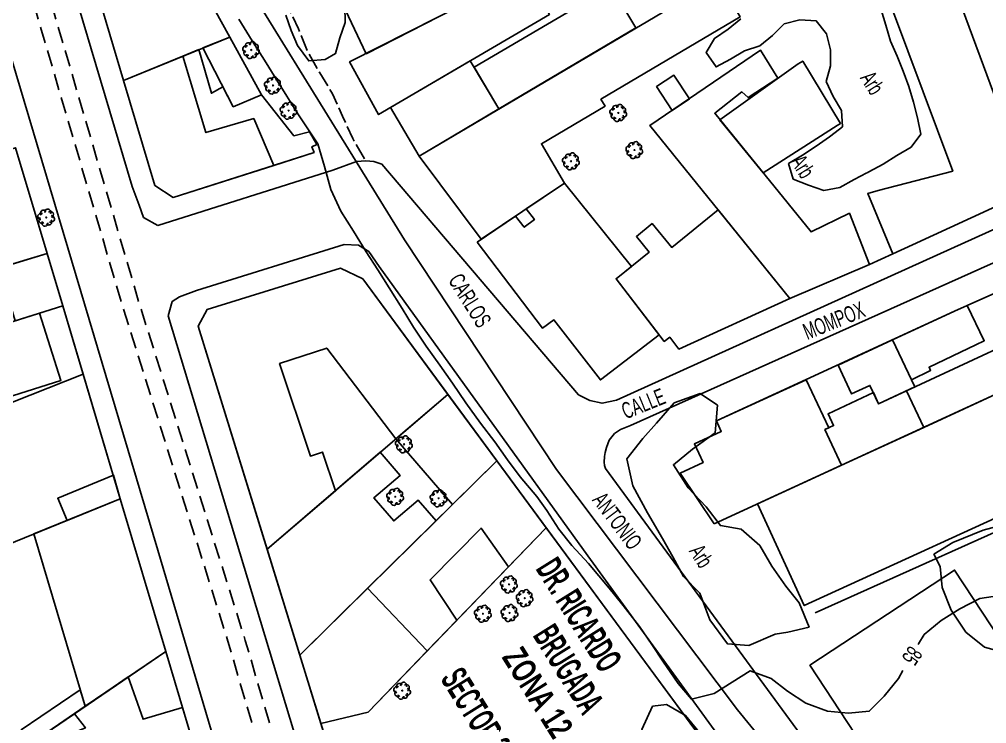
# Model space of a CAD drawing. Header units: millimetres. Extents: x 438774 to 440085, y 7202522 to 7203572.
# Drawn here: x 438891.7 to 439010.1, y 7203375.9 to 7203462.1 of the extents above; entities that cross this region are included whole.
import ezdxf

# ---------------------------------------------------------------- set-up
doc = ezdxf.new("R2010")
doc.units = ezdxf.units.MM
for name, pattern in [('00', [10, 0, -10]), ('06', [3, 2, -1]), ('17', [2.5, 2, -0.5])]:
    doc.linetypes.add(name, pattern=pattern)
for name, color, linetype in [('0211', 255, 'Continuous'), ('0212', 7, 'Continuous'), ('0220', 7, 'Continuous'), ('0222', 7, 'Continuous'), ('0505', 1, 'Continuous'), ('0506', 1, 'Continuous'), ('0603', 1, 'Continuous'), ('0611', 30, 'Continuous'), ('0612', 7, 'Continuous'), ('0623', 30, 'Continuous'), ('0625', 7, 'Continuous'), ('0626', 7, 'Continuous'), ('0703', 6, 'Continuous'), ('0705', 242, 'Continuous'), ('0707', 7, 'Continuous'), ('0801', 10, 'Continuous'), ('0803', 160, 'Continuous'), ('0821', 10, 'Continuous'), ('1005', 3, 'Continuous'), ('1006', 3, 'Continuous'), ('1007', 3, 'Continuous'), ('curso de agua', 4, 'Continuous')]:
    doc.layers.add(name, color=color, linetype=linetype)
doc.styles.add('02', font='swissc.ttf')
doc.styles.add('03', font='swisscb.ttf')
doc.styles.add('04', font='swisscb.ttf')
doc.styles.get("Standard").update_dxf_attribs({"font": 'Arial.ttf'})
doc.linetypes.add('03', pattern='A,5,0,["I",Standard,S=2,R=0,X=0,Y=-1],0.1', length=5.1)

# ---------------------------------------------------------------- blocks, each defined once
blk = doc.blocks.new('09')
for p, q in [((-0.04, 0.01), (0.04, 0.01)), ((-0.02, 0.03), (0.02, 0.03)), ((0, 0.05), (0, 0.05)), ((-0.04, -0.01), (0.04, -0.01)), ((-0.02, -0.03), (0.02, -0.03))]:
    blk.add_line(p, q)
for points in [[(-0.61, 0.39), (-0.76, 0.34), (-0.88, 0.27), (-0.97, 0.13), (-1, 0), (-0.96, -0.15), (-0.88, -0.26), (-0.83, -0.31), (-0.73, -0.36), (-0.58, -0.38)], [(-0.12, 0.67), (-0.2, 0.77), (-0.32, 0.84), (-0.46, 0.87), (-0.62, 0.83), (-0.74, 0.77), (-0.81, 0.63), (-0.83, 0.49), (-0.83, 0.42), (-0.79, 0.32), (-0.69, 0.22), (-0.62, 0.16)], [(-0.41, 0.6), (-0.39, 0.72), (-0.35, 0.82), (-0.3, 0.88), (-0.18, 0.96), (-0.03, 1), (0.1, 0.96), (0.24, 0.87), (0.31, 0.75), (0.36, 0.62), (0.37, 0.55)], [(0.11, 0.66), (0.19, 0.71), (0.31, 0.78), (0.42, 0.81), (0.49, 0.81), (0.63, 0.78), (0.76, 0.7), (0.82, 0.58), (0.84, 0.41), (0.81, 0.28), (0.75, 0.16), (0.69, 0.06)], [(0.67, -0.42), (0.8, -0.38), (0.91, -0.29), (0.99, -0.14), (1.01, -0.01), (0.95, 0.14), (0.86, 0.24), (0.8, 0.29), (0.7, 0.32), (0.56, 0.34)], [(-0.14, -0.69), (-0.19, -0.75), (-0.3, -0.83), (-0.4, -0.87), (-0.48, -0.87), (-0.61, -0.83), (-0.74, -0.75), (-0.8, -0.63), (-0.83, -0.47), (-0.79, -0.33), (-0.7, -0.18), (-0.64, -0.12)], [(-0.38, -0.63), (-0.34, -0.76), (-0.26, -0.88), (-0.13, -0.97), (0.01, -1.01), (0.15, -0.97), (0.27, -0.88), (0.32, -0.83), (0.36, -0.73), (0.38, -0.57)], [(0.15, -0.7), (0.32, -0.83), (0.46, -0.87), (0.62, -0.85), (0.74, -0.79), (0.83, -0.66), (0.86, -0.52), (0.86, -0.45), (0.83, -0.34), (0.74, -0.24), (0.67, -0.18)]]:
    blk.add_lwpolyline(points)
blk.add_lwpolyline([(0, -0.05), (-0.05, 0), (0, 0.05), (0.05, 0)], close=True)

msp = doc.modelspace()

# ---------------------------------------------------------------- linework, layer by layer
at = {"layer": '0211', "linetype": '06', "flags": 128}
msp.add_lwpolyline([(438859.81, 7203556.96), (438864.48, 7203547.19), (438870.17, 7203535.26), (438878.94, 7203509.2), (438885.21, 7203491.37), (438891.82, 7203469.71), (438904.26, 7203427.29), (438917.25, 7203385.95), (438925.92, 7203356.29), (438936.62, 7203319.77)], dxfattribs=at)
at = {"layer": '0505', "linetype": 'Continuous', "elevation": 85, "flags": 128}
for points in [[(438999.8, 7203382.36), (438999.27, 7203381.38), (438997.53, 7203379.23), (438995.71, 7203377.39), (438993.18, 7203377.14), (438990.61, 7203377.41), (438987.96, 7203378.37), (438985.7, 7203379.86), (438983.72, 7203381.4), (438981.15, 7203382.34), (438978.93, 7203380.96), (438976.72, 7203379.58), (438973.97, 7203378.87), (438972.32, 7203380.77), (438970.53, 7203383.41), (438969.1, 7203385.56), (438967.59, 7203387.75), (438965.61, 7203390.33), (438963.88, 7203392.47), (438961.37, 7203395.46), (438959.33, 7203397.68), (438957.75, 7203399.7), (438956.26, 7203401.96), (438955.05, 7203403.67), (438952.99, 7203406.09), (438951.47, 7203408.18), (438949.92, 7203410.36), (438948.14, 7203412.65), (438946.36, 7203415.13), (438944.72, 7203417.54), (438943.16, 7203419.78), (438941.52, 7203422.08), (438939.97, 7203424.43), (438938.55, 7203426.69), (438936.96, 7203429.23), (438935.59, 7203431.42), (438934.18, 7203433.65), (438932.61, 7203436.16), (438931.08, 7203438.6), (438929.82, 7203441.28), (438929.05, 7203444.09), (438928.24, 7203446.86), (438925.9, 7203450.42), (438924.45, 7203452.7), (438923.11, 7203454.86), (438921.71, 7203457.1), (438920.23, 7203459.48), (438918.59, 7203462.14)], [(439027.1, 7203376.89), (439026.31, 7203378.11), (439024.2, 7203380.75), (439022.86, 7203382.88), (439021.48, 7203385.09), (439019.88, 7203387.63), (439017.72, 7203389.89), (439015.3, 7203391.48), (439012.79, 7203391.71), (439009.23, 7203391.19), (439006.81, 7203389.91), (439004.52, 7203388.48), (439002.43, 7203386.78), (439001.74, 7203385.66)]]:
    msp.add_lwpolyline(points, dxfattribs=at)
at = {"layer": '0505', "linetype": '00', "elevation": 85, "flags": 128}
msp.add_lwpolyline([(439001.74, 7203385.66), (439000.56, 7203383.74), (438999.8, 7203382.36)], dxfattribs=at)
at = {"layer": '0603', "linetype": 'Continuous', "flags": 128}
for points in [[(438906.91, 7203437.83), (438906.38, 7203439.37), (438905.55, 7203441.65), (438888.42, 7203499.09), (438883.46, 7203509.95)], [(438932.35, 7203317.08), (438908.67, 7203397.13), (438878.65, 7203497.93), (438877.3, 7203501.23), (438875.93, 7203504)], [(438940.79, 7203322.4), (438925.35, 7203374.77), (438909.95, 7203425.82)]]:
    msp.add_lwpolyline(points, dxfattribs=at)
at = {"layer": '0611', "linetype": 'Continuous', "flags": 128}
for points in [[(439002.28, 7203432.47), (439053.13, 7203455.49), (439106.41, 7203479.41), (439151.16, 7203499.45), (439201.35, 7203522.05), (439239.77, 7203538.57), (439263.28, 7203549.71), (439274.14, 7203556.96)], [(439004.28, 7203429.3), (439042.23, 7203446.31), (439113.45, 7203478.19), (439182.47, 7203508.71), (439248.69, 7203537.66)], [(438930.09, 7203443.64), (438932.98, 7203444.68), (438934.1, 7203444.76), (438935.08, 7203444.7), (438936.09, 7203444.36), (438960.14, 7203416.13), (438961.52, 7203415.42), (438963.03, 7203415.09), (438964.77, 7203415.49), (439002.28, 7203432.47)], [(438930.09, 7203443.64), (438908.66, 7203436.85)], [(438908.66, 7203436.85), (438906.91, 7203437.83)], [(438909.95, 7203425.82), (438910.41, 7203427.55), (438911.33, 7203428.12), (438913.41, 7203428.89), (438931.47, 7203434.52), (438933.22, 7203434.44), (438934.47, 7203433.69), (438935.75, 7203431.84), (438961.27, 7203396.42), (438976.75, 7203375.1), (438991.98, 7203354.73)], [(439004.28, 7203429.3), (438966.5, 7203412.36), (438965.28, 7203411.87), (438964.53, 7203411.39), (438963.87, 7203410.59), (438963.57, 7203409.68), (438963.41, 7203409.08), (438963.32, 7203408.56), (438963.28, 7203407.9), (438963.31, 7203407.49), (438963.43, 7203407.12), (438998.72, 7203358.97)]]:
    msp.add_lwpolyline(points, dxfattribs=at)
at = {"layer": '0623', "linetype": '17', "flags": 128}
msp.add_lwpolyline([(438933.95, 7203445.03), (438932.52, 7203447.52), (438931.28, 7203450.24), (438930.05, 7203452.99), (438928.48, 7203455.55), (438927.01, 7203458.15), (438925.88, 7203460.94), (438924.59, 7203463.65), (438923.33, 7203466.36), (438921.92, 7203469.02), (438920.63, 7203471.72), (438919.87, 7203474.62), (438919.32, 7203477.57), (438918.76, 7203480.52), (438918.67, 7203483.52), (438918.76, 7203486.52), (438918.75, 7203489.52), (438918.4, 7203492.5), (438917.9, 7203495.45), (438916.73, 7203498.23), (438914.9, 7203500.59), (438912.58, 7203502.49), (438910.16, 7203504.27), (438907.75, 7203506.05), (438905.24, 7203507.69), (438903.27, 7203509.97), (438901.67, 7203512.5), (438900.12, 7203515.14), (438899.17, 7203518.95), (438898.42, 7203522.13), (438897.84, 7203524.91), (438897.32, 7203526.79), (438895.99, 7203529.47), (438895.44, 7203532.42), (438895.07, 7203535.4), (438894.85, 7203538.39), (438896.21, 7203541.07), (438897.92, 7203543.53), (438898.6, 7203546.45), (438898.29, 7203549.44), (438897.38, 7203552.3), (438896.17, 7203555.04)], dxfattribs=at)
at = {"layer": '0625', "linetype": '03', "flags": 128}
msp.add_lwpolyline([(438996.11, 7203357.33), (438979.61, 7203377.56), (438957.44, 7203406.97), (438938.85, 7203435.12), (438911.64, 7203479.23), (438908.69, 7203483.53), (438903.22, 7203492.45), (438898.42, 7203499.53), (438892.43, 7203506.96), (438885.09, 7203516.71), (438876.89, 7203526.94), (438868.33, 7203536.55), (438859.51, 7203544.6), (438851.03, 7203552.09), (438845.79, 7203556.96)], dxfattribs=at)
at = {"layer": '0703', "linetype": 'Continuous', "flags": 128}
for points in [[(438891.26, 7203446.38), (438895.12, 7203433.45), (438897.03, 7203427.03), (438899.53, 7203418.68), (438904.08, 7203403.41), (438909.64, 7203384.72), (438918.65, 7203354.41), (438920.12, 7203349.47), (438922.15, 7203342.68), (438925.01, 7203333.04), (438929.02, 7203319.56), (438930.18, 7203315.7)], [(438952.27, 7203329.65), (438942.88, 7203329.68), (438936.82, 7203349.3), (438928.61, 7203375.89), (438926.03, 7203384.25), (438922.03, 7203397.22), (438913.6, 7203424.52), (438914.71, 7203426.59), (438931.02, 7203431.63), (438933.75, 7203430.34), (438944.16, 7203416.19), (438950.15, 7203408.06), (438956.18, 7203399.85), (438974.98, 7203374.32), (438981.26, 7203365.78), (438987.25, 7203357.64), (438990.22, 7203353.61)]]:
    msp.add_lwpolyline(points, dxfattribs=at)
at = {"layer": '0705', "linetype": 'Continuous', "flags": 128}
for points in [[(438826.45, 7203413.91), (438823.57, 7203421.45), (438835.74, 7203428.47), (438835.2, 7203430.07), (438838.06, 7203430.19), (438891.26, 7203446.38), (438895.12, 7203433.45), (438826.91, 7203412.71), (438826.47, 7203413.87)], [(438826.88, 7203412.7), (438826.91, 7203412.71), (438895.12, 7203433.45), (438897.03, 7203427.03), (438899.53, 7203418.68), (438849.78, 7203398.93), (438845.6, 7203404.65), (438843.26, 7203407.79), (438829.69, 7203404.71)], [(438922.03, 7203397.22), (438944.16, 7203416.19), (438933.75, 7203430.34), (438931.02, 7203431.63), (438914.71, 7203426.59), (438913.6, 7203424.52)], [(438849.78, 7203398.93), (438899.53, 7203418.68), (438904.08, 7203403.41), (438862.31, 7203386.37)], [(438944.16, 7203416.19), (438950.15, 7203408.06), (438934.33, 7203392.44), (438926.03, 7203384.25), (438922.03, 7203397.22)], [(438950.15, 7203408.06), (438956.18, 7203399.85), (438941.63, 7203384.77), (438934.33, 7203392.44)], [(438845.31, 7203379.44), (438862.31, 7203386.37), (438904.08, 7203403.41), (438909.64, 7203384.72), (438877.5, 7203362.77), (438881.95, 7203354.7), (438879.23, 7203352.79), (438858.84, 7203353.28), (438848.6, 7203371.06), (438849.78, 7203371.75), (438845.88, 7203378.48)], [(438956.18, 7203399.85), (438974.98, 7203374.32), (438950.72, 7203358.41), (438936.82, 7203349.3), (438928.61, 7203375.89), (438934.4, 7203377.27), (438941.63, 7203384.77)], [(438934.33, 7203392.44), (438941.63, 7203384.77), (438934.4, 7203377.27), (438928.61, 7203375.89), (438926.03, 7203384.25)], [(438909.64, 7203384.72), (438918.65, 7203354.41), (438920.12, 7203349.47), (438893.76, 7203341.22), (438895.91, 7203334.67), (438922.15, 7203342.68), (438925.01, 7203333.04), (438907.19, 7203319.7), (438903.59, 7203317.01), (438895.75, 7203330.34), (438893.61, 7203333.96), (438890.02, 7203340.06), (438887.65, 7203344.35), (438881.9, 7203354.78), (438877.5, 7203362.77)]]:
    msp.add_lwpolyline(points, close=True, dxfattribs=at)
at = {"layer": '0707', "linetype": 'Continuous', "flags": 128}
for points in [[(438921.35, 7203452.85), (438917.46, 7203459.93), (438912.13, 7203469.64), (438909.2, 7203474.99), (438897.44, 7203496.39), (438892.72, 7203494.23), (438899.46, 7203471.56), (438901.13, 7203465.91), (438904.48, 7203454.63), (438908.31, 7203441.76), (438910.56, 7203440.31), (438927.78, 7203445.8)], [(438904.48, 7203454.63), (438917.46, 7203459.93)], [(439073.49, 7203456.42), (439007.7, 7203427.07), (439006.14, 7203426.36)], [(438891.26, 7203446.38), (438895.12, 7203433.45), (438897.03, 7203427.03), (438904.08, 7203403.41), (438909.64, 7203384.72), (438918.65, 7203354.41), (438922.15, 7203342.68), (438925.01, 7203333.04), (438929.02, 7203319.56), (438930.18, 7203315.7)], [(438895.12, 7203433.45), (438845.67, 7203418.35)], [(438998.6, 7203433.41), (438995.74, 7203432.1)], [(438990.22, 7203353.61), (438933.75, 7203430.34), (438931.02, 7203431.63), (438914.71, 7203426.59), (438913.6, 7203424.52), (438942.88, 7203329.68), (438952.27, 7203329.65)], [(438897.03, 7203427.03), (438857.1, 7203414.4), (438860.92, 7203408.84)], [(439006.14, 7203426.36), (438977.09, 7203412.97)], [(438976.72, 7203400.33), (439012.24, 7203416.69)], [(438944.16, 7203416.19), (438922.03, 7203397.22)], [(438926.03, 7203384.25), (438950.15, 7203408.06)], [(438989.08, 7203389.42), (439020.53, 7203403.57)], [(438845.31, 7203379.44), (438904.08, 7203403.41)], [(438956.18, 7203399.85), (438934.4, 7203377.27), (438928.61, 7203375.89)], [(438890.02, 7203340.06), (438887.65, 7203344.35), (438877.5, 7203362.77), (438909.64, 7203384.72)]]:
    msp.add_lwpolyline(points, dxfattribs=at)
at = {"layer": '0801', "linetype": 'Continuous', "flags": 128}
for points in [[(438996.81, 7203441.14), (439005.92, 7203443.52), (438996.8, 7203468.02), (438987.77, 7203464.68), (438988.53, 7203472.17), (438996.45, 7203475.33), (438995.28, 7203478.08), (439006.12, 7203484.28), (439006.64, 7203471.72), (439004.41, 7203470.67), (439015.34, 7203441.1), (439001, 7203434.51)], [(438998.56, 7203422.86), (439006.14, 7203426.36)], [(439006.14, 7203426.36), (439007.7, 7203427.07), (439009.77, 7203422.75), (439008.73, 7203422.25)], [(439008.73, 7203422.25), (439003.02, 7203419.51), (439003.21, 7203419.11), (439000.86, 7203417.98), (438998.56, 7203422.86)], [(439009.56, 7203420.94), (439013.07, 7203422.56), (439015.17, 7203418.04), (439012.24, 7203416.69)], [(439000.28, 7203416.63), (439009.56, 7203420.94)], [(439019.66, 7203404.95), (438987.76, 7203390.33), (438982.05, 7203402.79), (439012.24, 7203416.69)], [(439012.24, 7203416.69), (439002.39, 7203412.15), (439000.28, 7203416.63)]]:
    msp.add_lwpolyline(points, dxfattribs=at)
for points in [[(438901.13, 7203465.91), (438904.48, 7203454.63), (438917.46, 7203459.93), (438912.13, 7203469.64), (438901.13, 7203465.91)], [(438921.35, 7203452.85), (438917.46, 7203459.93), (438914.19, 7203458.6), (438917.89, 7203451.4), (438921.35, 7203452.85)], [(438910.56, 7203440.31), (438908.31, 7203441.76), (438904.48, 7203454.63), (438911.72, 7203457.58), (438914.56, 7203448.23), (438920.41, 7203449.95), (438922.85, 7203444.22), (438910.56, 7203440.31)], [(438851.46, 7203420.12), (438895.12, 7203433.45), (438891.26, 7203446.38), (438847.11, 7203432.95), (438848.73, 7203428.2), (438849.58, 7203428.49), (438850.42, 7203425.99), (438849.56, 7203425.7), (438851.46, 7203420.12)], [(438944.16, 7203416.19), (438933.75, 7203430.34), (438931.02, 7203431.63), (438914.71, 7203426.59), (438913.6, 7203424.52), (438922.03, 7203397.23), (438930.39, 7203404.39), (438928.81, 7203409.12), (438927.34, 7203408.63), (438923.57, 7203419.95), (438929.34, 7203421.86), (438937.79, 7203410.74), (438944.16, 7203416.19)], [(438894.21, 7203426.14), (438884.14, 7203422.95), (438886.75, 7203414.69), (438896.82, 7203417.88), (438894.21, 7203426.14)], [(438996.86, 7203415.02), (438995.79, 7203417.29), (438993.55, 7203416.24), (438991.89, 7203419.78), (438998.56, 7203422.86), (439001.27, 7203417.09), (438996.86, 7203415.02)], [(438976.72, 7203400.33), (438972.59, 7203406.53), (438975.37, 7203407.83), (438974.31, 7203410.12), (438977.61, 7203411.66), (438977.02, 7203412.93), (438987.99, 7203417.98), (438990.75, 7203412.09), (438990.29, 7203411.87), (438992.32, 7203407.52), (438976.72, 7203400.33)], [(438992.32, 7203407.52), (438990.29, 7203411.87), (438991.34, 7203412.37), (438990.67, 7203413.81), (438996.21, 7203416.4), (438996.86, 7203415.02), (439000.28, 7203416.63), (439002.39, 7203412.15), (438992.32, 7203407.52)], [(438950.15, 7203408.06), (438944.16, 7203416.19), (438937.79, 7203410.74), (438944.73, 7203402.71), (438950.15, 7203408.06)], [(438922.03, 7203397.23), (438935.86, 7203409.09), (438938.3, 7203406.25), (438935.11, 7203403.53), (438937.54, 7203400.7), (438940.52, 7203403.25), (438942.71, 7203400.72), (438926.03, 7203384.25), (438922.03, 7203397.23)], [(438950.15, 7203408.06), (438926.03, 7203384.25), (438928.61, 7203375.89), (438934.4, 7203377.27), (438945.26, 7203388.54), (438941.98, 7203393.46), (438948.21, 7203399.82), (438951.57, 7203395.08), (438956.18, 7203399.85), (438950.15, 7203408.06)], [(438904.08, 7203403.41), (438897.56, 7203400.75), (438896.43, 7203403.46), (438903.23, 7203406.29), (438904.08, 7203403.41)], [(438909.64, 7203384.72), (438904.08, 7203403.41), (438893.52, 7203399.1), (438899.8, 7203378.01), (438909.64, 7203384.72)], [(439000.49, 7203364.7), (438988.44, 7203383.02), (439006.15, 7203394.68), (439015.19, 7203380.89), (439013.94, 7203380.31), (439017.91, 7203374.28), (439011.54, 7203370.82), (439011.18, 7203371.37), (439004.52, 7203367.64), (439004.81, 7203367.2), (439000.49, 7203364.7)], [(438905.06, 7203381.59), (438898.46, 7203377.08), (438899.82, 7203375.36), (438890, 7203371.31), (438878.31, 7203363.33), (438887.65, 7203344.35), (438918.65, 7203354.41), (438911.69, 7203377.84), (438906.86, 7203376.41), (438905.06, 7203381.59)], [(438899.8, 7203378.01), (438893.14, 7203373.46), (438891.97, 7203375.12), (438899.18, 7203380.02), (438899.8, 7203378.01)]]:
    msp.add_lwpolyline(points, close=True, dxfattribs=at)
at = {"layer": '0801'}
msp.add_lwpolyline([(438987.02, 7203456.64), (438987.58, 7203456.99), (438992.18, 7203449.37), (438991.77, 7203449.12)], dxfattribs=at)
at = {"layer": '0803', "linetype": 'Continuous', "flags": 128}
for points in [[(438911.72, 7203457.58), (438914.56, 7203448.23), (438920.41, 7203449.95), (438922.85, 7203444.22), (438927.78, 7203445.8), (438927.5, 7203446.48), (438928.11, 7203446.79), (438927.21, 7203448.32), (438925.32, 7203447.84), (438921.35, 7203452.85), (438917.89, 7203451.4), (438916.64, 7203453.83), (438915.23, 7203453.05), (438913.7, 7203458.4), (438911.72, 7203457.58)], [(438897.03, 7203427.03), (438891.23, 7203425.2), (438889.26, 7203431.66), (438895.12, 7203433.45), (438897.03, 7203427.03)]]:
    msp.add_lwpolyline(points, close=True, dxfattribs=at)
at = {"layer": '0821', "linetype": 'Continuous', "flags": 128}
for points in [[(438930.94, 7203464.73), (438943.69, 7203470.66), (438946.68, 7203464.28), (438934.14, 7203457.89), (438930.94, 7203464.73)], [(438953.75, 7203467.87), (438956.58, 7203462.7), (438935.67, 7203450.45), (438932.14, 7203456.88), (438953.75, 7203467.87)], [(438948.24, 7203435.17), (438940.64, 7203445.37), (438977.18, 7203467), (438979.91, 7203462.39), (438962.89, 7203452.32), (438963.39, 7203451.48), (438955.6, 7203446.87), (438958.44, 7203442.06), (438948.24, 7203435.17)], [(438950.39, 7203451.15), (438967.14, 7203461.05), (438964.13, 7203466.13), (438947.38, 7203456.23), (438950.39, 7203451.15)], [(438985.99, 7203427.94), (438968.88, 7203449.11), (438982.41, 7203458.32), (438984.53, 7203454.89), (438980.88, 7203452.52), (438980.1, 7203453.22), (438976.81, 7203450.61), (438988.59, 7203436.08), (438993.28, 7203438.37), (438995.74, 7203432.1), (438985.99, 7203427.94)], [(438940.64, 7203445.37), (438950.39, 7203451.15), (438946.9, 7203457.04), (438937.12, 7203451.3), (438940.64, 7203445.37)], [(438971.59, 7203450.96), (438973.7, 7203452.39), (438971.81, 7203455.25), (438969.69, 7203453.86), (438971.59, 7203450.96)], [(438947.74, 7203434.84), (438955.75, 7203424.29), (438957.14, 7203425.3), (438962.82, 7203417.95), (438969.99, 7203423.49), (438964.74, 7203430.34), (438966.63, 7203431.86), (438958.44, 7203442.06), (438953.75, 7203438.9), (438954.74, 7203437.59), (438953.5, 7203436.64), (438952.42, 7203438.01), (438947.74, 7203434.84)], [(438985.99, 7203427.94), (438977.21, 7203438.8), (438971.54, 7203434.17), (438969.15, 7203437.09), (438967.22, 7203435.5), (438968.79, 7203433.6), (438964.74, 7203430.34), (438970.62, 7203422.66), (438971.31, 7203423.18), (438972.43, 7203421.73), (438985.99, 7203427.94)]]:
    msp.add_lwpolyline(points, close=True, dxfattribs=at)
for points in [[(438987.01, 7203456.65), (438977.43, 7203449.81), (438982.75, 7203443.3)], [(438982.75, 7203443.3), (438991.77, 7203449.12)], [(439001, 7203434.51), (438998.6, 7203433.41), (438995.53, 7203440.79), (438996.82, 7203441.13)]]:
    msp.add_lwpolyline(points, dxfattribs=at)
at = {"layer": '1005'}
for points in [[(438924.35, 7203462.63), (438924.98, 7203460.74), (438925.77, 7203458.9), (438927.14, 7203457.01), (438929.14, 7203457.19), (438930.39, 7203457.91), (438930.95, 7203459.83), (438931.59, 7203461.72), (438931.56, 7203463.72)], [(438997.18, 7203463.28), (438997.75, 7203461.37), (438998.31, 7203459.44), (438999.11, 7203457.61), (438999.86, 7203455.75), (439000.57, 7203453.88), (439001.13, 7203451.97), (439001.63, 7203450.03), (439002.01, 7203448.06), (439000.82, 7203446.45), (438999.09, 7203445.45), (438997.41, 7203444.37), (438995.65, 7203443.43), (438995.44, 7203443.31)], [(438979.98, 7203462.17), (438978.43, 7203460.9), (438976.78, 7203459.77), (438975.77, 7203458.05), (438976.97, 7203456.28), (438978.74, 7203457.21), (438980.44, 7203458.25), (438982.34, 7203458.85), (438983.87, 7203460.14), (438984.45, 7203460.71)], [(438984.45, 7203460.71), (438985.29, 7203461.55), (438987.23, 7203462.06), (438989.22, 7203461.9), (438990.47, 7203460.34), (438990.97, 7203458.39), (438990.96, 7203456.4), (438990.42, 7203454.48), (438991.28, 7203452.67), (438992.31, 7203450.95), (438992.43, 7203448.96), (438992.06, 7203448.66)], [(438992.05, 7203448.67), (438990.86, 7203447.72), (438989.21, 7203446.59), (438987.53, 7203445.49), (438985.83, 7203444.45), (438986.41, 7203442.54), (438988.28, 7203441.81), (438990.17, 7203441.15), (438992.12, 7203441.52), (438993.87, 7203442.5), (438995.43, 7203443.32)], [(439030.64, 7203387.57), (439029.98, 7203386.31), (439027.15, 7203384.58), (439024.25, 7203385.24), (439021.32, 7203386.01), (439018.12, 7203385.39), (439015.59, 7203384.56), (439012.65, 7203384.44), (439009.79, 7203385.22), (439007.54, 7203387.09), (439005.75, 7203389.75), (439004.62, 7203392.56), (439004.38, 7203395.13), (439003.63, 7203396.62), (439005.94, 7203398.03), (439009.65, 7203399.58), (439012.2, 7203400.26), (439015.06, 7203400.84), (439017.37, 7203401.77), (439019.71, 7203403.19), (439020.55, 7203403.54)]]:
    msp.add_lwpolyline(points, dxfattribs=at)
for points in [[(438984.21, 7203386.82), (438980.99, 7203385.45), (438978.36, 7203385.65), (438976.19, 7203388.58), (438974.99, 7203391.84), (438972.99, 7203393.88), (438971.67, 7203396.3), (438970.41, 7203398.53), (438968.58, 7203401.67), (438966.77, 7203404.99), (438966.04, 7203408.29), (438968.02, 7203410.78), (438969.67, 7203412.68), (438971.85, 7203415.13), (438975.04, 7203416.28), (438977.13, 7203414.85), (438976.85, 7203411.48), (438974.1, 7203409.46), (438971.76, 7203407.57), (438973.54, 7203404.74), (438975.76, 7203402.4), (438977.51, 7203400.12), (438980.05, 7203399.67), (438982.31, 7203397.68), (438983.78, 7203395.15), (438985.5, 7203392.69), (438987.14, 7203390.65), (438988.35, 7203387.7), (438985.76, 7203387.08)], [(438969.19, 7203378.03), (438967.88, 7203375.16), (438969.06, 7203372.61), (438971.7, 7203371.05), (438974.26, 7203370.03), (438976.14, 7203371.88), (438974.92, 7203374.82), (438973.24, 7203376.87), (438970.92, 7203378.21)]]:
    msp.add_lwpolyline(points, close=True, dxfattribs=at)
at = {"layer": 'curso de agua', "linetype": '06', "elevation": 60, "flags": 128}
msp.add_lwpolyline([(438861.99, 7203556.96), (438866.6, 7203547.31), (438872.29, 7203535.38), (438881.06, 7203509.32), (438887.33, 7203491.49), (438893.94, 7203469.84), (438906.37, 7203427.41), (438919.37, 7203386.07), (438928.04, 7203356.41), (438938.73, 7203319.89)], dxfattribs=at)

# ---------------------------------------------------------------- block references
at = {"layer": '1007', "rotation": 302}
for p in [(438920.09, 7203458.35), (438922.76, 7203454.01), (438924.67, 7203450.93), (438965.01, 7203450.65), (438966.98, 7203446.1), (438959.22, 7203444.72), (438895.02, 7203437.84), (438938.79, 7203410.07), (438937.72, 7203403.65), (438943.02, 7203403.47), (438951.64, 7203392.92), (438953.56, 7203391.24), (438948.45, 7203389.33), (438951.7, 7203389.42), (438938.57, 7203379.91)]:
    msp.add_blockref('09', p, dxfattribs=at)

# ---------------------------------------------------------------- texts
at = {"layer": '0212', "style": '04', "width": 0.625}
for s, p in [('DR. RICARDO', (438954.83, 7203394.83)), ('BRUGADA', (438954.48, 7203386.66))]:
    msp.add_text(s, height=3.2, rotation=302, dxfattribs=at).set_placement(p)
at = {"layer": '0220', "style": '03', "width": 0.83}
msp.add_text('ZONA 12', height=3, rotation=302, dxfattribs=at).set_placement((438950.69, 7203384))
at = {"layer": '0222', "style": '04', "width": 0.625}
msp.add_text('SECTOR 20', height=3.2, rotation=302, dxfattribs=at).set_placement((438943.18, 7203381.37))
at = {"layer": '0506', "style": '02', "width": 0.75}
msp.add_text('85', height=2, rotation=236, dxfattribs=at).set_placement((439000.67, 7203385.52))
at = {"layer": '0612', "style": '02', "width": 0.75}
for s, p in [('MOMPOX', (438988.13, 7203422.83)), ('CALLE', (438965.92, 7203413.11))]:
    msp.add_text(s, height=2, rotation=22, dxfattribs=at).set_placement(p)
at = {"layer": '0626', "style": '02', "width": 0.75}
for s, rotation, p in [('CARLOS', 302, (438944.13, 7203430.15)), ('ANTONIO', 307, (438961.74, 7203403.22))]:
    msp.add_text(s, height=2, rotation=rotation, dxfattribs=at).set_placement(p)
at = {"layer": '1006', "style": '02', "width": 0.75}
for p in [(438994.52, 7203454.92), (438986.03, 7203444.69), (438973.6, 7203396.99)]:
    msp.add_text('Arb', height=2, rotation=302, dxfattribs=at).set_placement(p)

doc.saveas('drawing.dxf')
